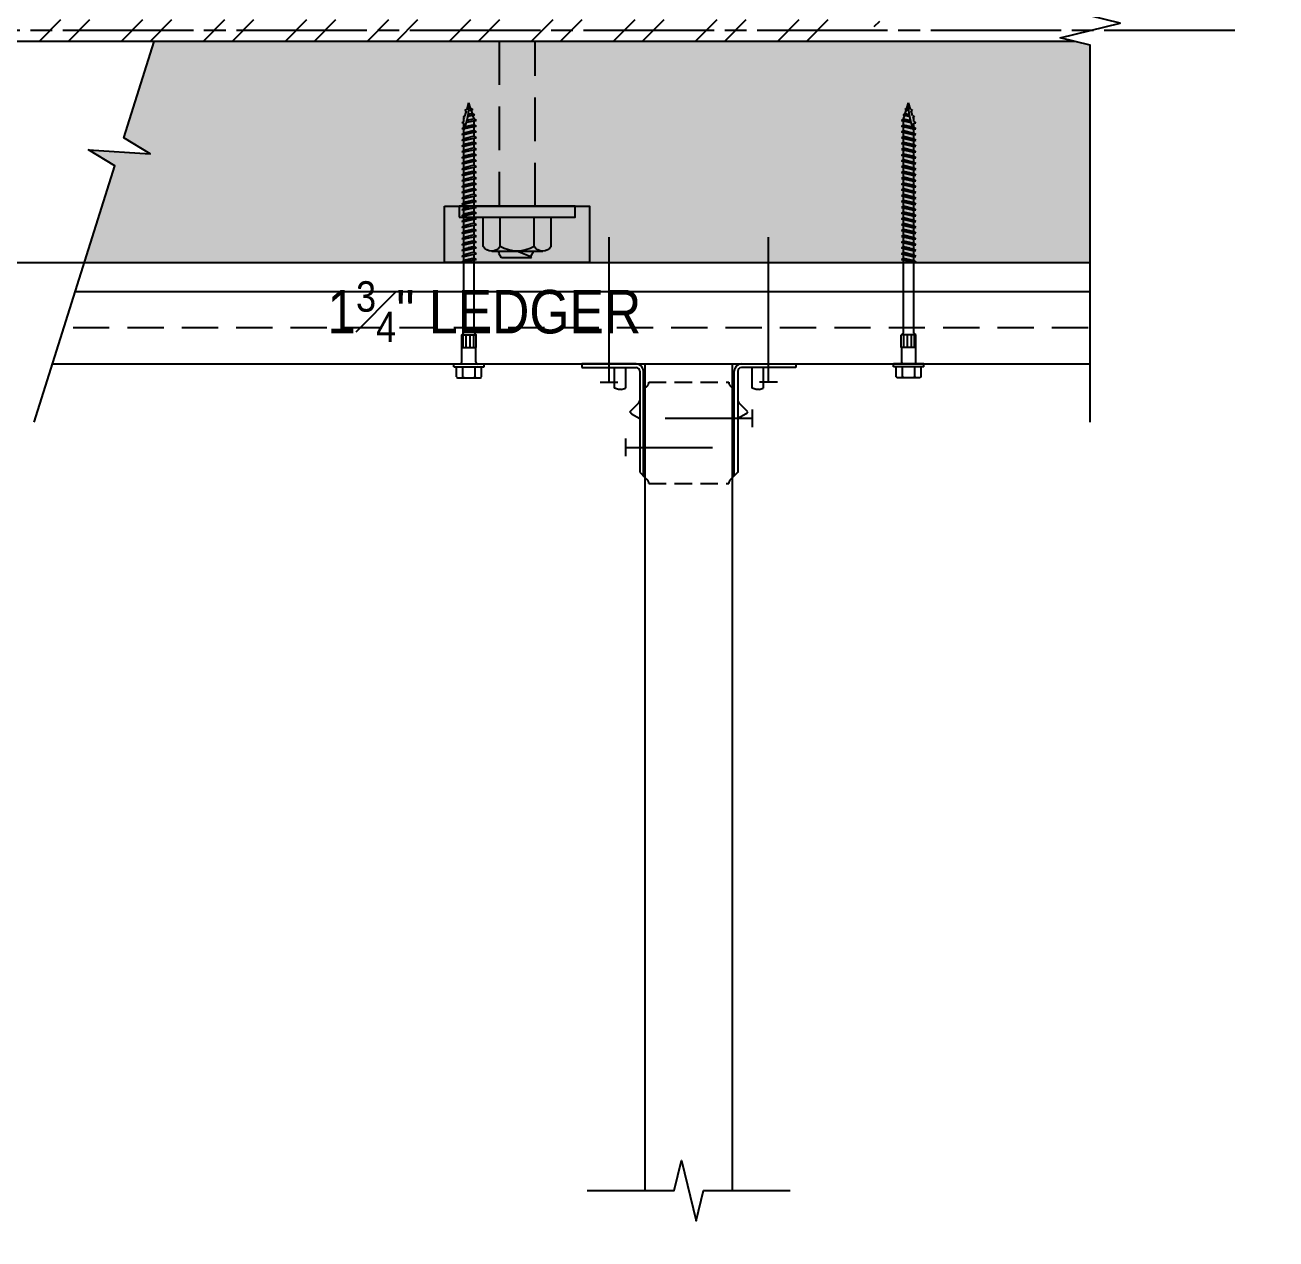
# Model space of a CAD drawing. Header units: inches. Extents: x -2661 to 42767, y -1222 to 9099.
# Drawn here: x 729.09 to 750.66, y 3264.71 to 3285.64 of the extents above; entities that cross this region are included whole.
import ezdxf
from ezdxf import colors
from ezdxf.entities.mleader import LeaderData, LeaderLine
from ezdxf.math import Vec2, Vec3

# ---------------------------------------------------------------- set-up
doc = ezdxf.new("R2010")
doc.units = ezdxf.units.IN
doc.header["$LTSCALE"] = 12
doc.header["$MEASUREMENT"] = 0
for name, pattern in [('CENTER4', [0.9975, 0.75, -0.06125, 0.125, -0.06125]), ('HIDDEN4', [0.09375, 0.0625, -0.03125]), ('HIDDEN8', [0.04625, 0.03125, -0.015])]:
    doc.linetypes.add(name, pattern=pattern)
doc.layers.get('0').update_dxf_attribs({"linetype": 'CONTINUOUS'})
doc.layers.add('DESIGNER COMMENTS', color=221, linetype='CONTINUOUS', plot=False)
for name, color, linetype in [('S-ANNO-NOTE', 4, 'CONTINUOUS'), ('S-BOLT', 2, 'CONTINUOUS'), ('S-BREAK', 2, 'CONTINUOUS'), ('S-FASTENERS', 2, 'CONTINUOUS'), ('S-NAIL', 2, 'CONTINUOUS'), ('S-SIMPSON', 2, 'CONTINUOUS'), ('S-STEEL', 4, 'CONTINUOUS'), ('S-WOOD', 3, 'CONTINUOUS')]:
    doc.layers.add(name, color=color, linetype=linetype)
doc.layers.add('S-HATCH1', color=1, linetype='CONTINUOUS', transparency=0.5)
doc.layers.add('S-POCHE-227', color=7, linetype='CONTINUOUS', true_color=0xe3e3e3, transparency=0.8)
doc.styles.add('Arial', font='arial.ttf', dxfattribs={"width": 0.85})

# ---------------------------------------------------------------- blocks, each defined once
blk = doc.blocks.new('LUS-Top')
at = {"layer": 'S-SIMPSON'}
for p, q in [((-0.906, 0), (-1.844, 0)), ((-1.844, 0), (-1.844, -0.062)), ((0.906, 0), (1.844, 0)), ((1.844, 0), (1.844, -0.062)), ((-1.844, -0.062), (-0.906, -0.062)), ((-1.281, -0.417), (-1.281, -0.062)), ((-1.094, -0.062), (-1.094, -0.417)), ((-0.844, -0.125), (-0.844, -1.867)), ((-0.781, -1.93), (-0.781, -0.125)), ((0.781, -1.93), (0.781, -0.125)), ((0.844, -0.125), (0.844, -1.868)), ((1.844, -0.062), (0.906, -0.062)), ((1.094, -0.417), (1.094, -0.062)), ((1.281, -0.062), (1.281, -0.417)), ((-1.211, -0.438), (-1.281, -0.417)), ((-1.164, -0.438), (-1.094, -0.417)), ((1.164, -0.438), (1.094, -0.417)), ((1.211, -0.438), (1.281, -0.417)), ((-1.164, -0.438), (-1.211, -0.438)), ((1.211, -0.438), (1.164, -0.438)), ((-1.019, -0.827), (-0.863, -0.67)), ((-0.987, -0.859), (-1.019, -0.827)), ((-0.987, -0.859), (-0.844, -0.938)), ((0.987, -0.859), (0.844, -0.938)), ((1.019, -0.827), (0.863, -0.67)), ((0.987, -0.859), (1.019, -0.827)), ((-0.844, -1.867), (-0.75, -1.961)), ((0.848, -1.864), (0.75, -1.961))]:
    blk.add_line(p, q, dxfattribs=at)
at = {"layer": 'S-SIMPSON', "color": 1, "linetype": 'HIDDEN8', "ltscale": 0.8}
for points in [[(-0.75, -0.401, 0.317838), (-0.688, -0.312), (0.688, -0.312, 0.317838), (0.75, -0.401)], [(-0.75, -1.961), (-0.715, -1.996, -0.198912), (-0.688, -2.062), (0.688, -2.062, -0.198912), (0.715, -1.996), (0.75, -1.961)]]:
    blk.add_lwpolyline(points, format="xyb", dxfattribs=at)
at = {"layer": 'S-SIMPSON'}
for centre, radius, start, end in [((-0.906, -0.125), 0.125, 0, 90), ((0.906, -0.125), 0.125, 90, 180), ((-0.906, -0.125), 0.0625, 0, 90), ((0.906, -0.125), 0.0625, 90, 180), ((-0.781, -0.312), 0.0937, 269.9999, 289.4711), ((0.781, -0.312), 0.0937, 250.5289, 270.0001), ((-0.908, -0.625), 0.0647, 315, 0), ((0.908, -0.625), 0.0647, 180, 225)]:
    blk.add_arc(centre, radius, start, end, dxfattribs=at)
blk = doc.blocks.new('*U457')
at = {"color": 3}
blk.add_line((0.154, 0.25), (-0.154, 0.25), dxfattribs=at)
at = {"color": 0, "linetype": 'ByBlock'}
blk.add_line((0, 0.25), (0, -2.25), dxfattribs=at)
blk = doc.blocks.new('*U920')
for p, q in [((-0.271, 0.891), (-0.318, 0.811)), ((0.247, 0.891), (-0.271, 0.891)), ((0.004, 0.773), (0.233, 0.867)), ((0.247, 0.891), (0.233, 0.867)), ((0.233, 0.867), (0.288, 0.773)), ((-0.586, 0.695), (-0.586, 0.188)), ((-0.439, 0.773), (0.44, 0.773)), ((-0.318, 0.811), (-0.296, 0.773)), ((-0.293, 0.695), (-0.293, 0.188)), ((0.293, 0.695), (0.293, 0.188)), ((0.587, 0.695), (0.587, 0.188)), ((-0.586, 0.188), (-0.527, 0.188)), ((-0.527, 0.188), (0.527, 0.188)), ((0.527, 0.188), (0.587, 0.188))]:
    blk.add_line(p, q)
blk.add_lwpolyline([(-1, 0.188), (1, 0.188), (1, 0), (-1, 0)], close=True)
at = {"linetype": 'ByBlock'}
blk.add_lwpolyline([(-0.312, -2.843), (-0.312, 0), (0.312, 0), (0.312, -2.843)], close=True, dxfattribs=at)
for centre, radius, start, end in [((-0.44, 0.597), 0.177, 33.8901, 146.1099), ((0, 0.184), 0.589, 60.1583, 119.8417), ((0.44, 0.597), 0.177, 33.8901, 146.1099)]:
    blk.add_arc(centre, radius, start, end)
blk = doc.blocks.new('SDS.25X4.5-f')
at = {"layer": 'S-SIMPSON'}
for p, q in [((-0.217, 0.224), (-0.217, 0.05)), ((0.162, 0.24), (-0.162, 0.24)), ((-0.108, 0.224), (-0.108, 0.05)), ((0.108, 0.224), (0.108, 0.05)), ((0.217, 0.224), (0.217, 0.05)), ((0.26, 0.05), (-0.26, 0.05)), ((-0.26, 0.05), (-0.26, 0)), ((0.26, 0), (-0.26, 0)), ((0.26, 0.05), (0.26, 0)), ((-0.126, -0.286), (-0.126, -0.5)), ((0.126, -0.286), (-0.126, -0.286)), ((-0.082, -0.286), (-0.082, -0.5)), ((-0.019, -0.286), (-0.019, -0.5)), ((0.049, -0.286), (0.049, -0.5)), ((0.102, -0.286), (0.102, -0.5)), ((0.126, -0.286), (0.126, -0.5)), ((0.128, -0.5), (-0.124, -0.5)), ((-0.087, -0.536), (-0.123, -0.5)), ((-0.087, -0.536), (-0.087, -1.791)), ((-0.087, -0.575), (-0.087, -1.791)), ((0.123, -0.5), (0.087, -0.536)), ((0.087, -0.532), (0.087, -1.75)), ((0.087, -0.532), (0.087, -1.75)), ((-0.087, -1.725), (-0.087, -1.791)), ((-0.087, -1.725), (-0.087, -1.791)), ((-0.087, -1.725), (-0.087, -1.791)), ((0.087, -1.682), (0.087, -1.75)), ((0.087, -1.682), (0.087, -1.75))]:
    blk.add_line(p, q, dxfattribs=at)
at = {"layer": 'S-SIMPSON', "color": 1}
for p, q in [((-0.123, -1.8), (0.087, -1.75)), ((-0.123, -1.8), (0.087, -1.75)), ((-0.123, -1.8), (0.087, -1.75)), ((0.123, -1.756), (-0.123, -1.8)), ((0.123, -1.756), (-0.123, -1.8)), ((0.123, -1.756), (-0.123, -1.8)), ((-0.087, -1.825), (-0.123, -1.8)), ((-0.087, -1.825), (-0.123, -1.8)), ((-0.087, -1.825), (-0.123, -1.8)), ((-0.123, -1.9), (0.087, -1.85)), ((-0.123, -1.9), (0.087, -1.85)), ((-0.123, -1.9), (0.087, -1.85)), ((-0.123, -1.9), (0.087, -1.85)), ((0.123, -1.856), (-0.123, -1.9)), ((0.123, -1.856), (-0.123, -1.9)), ((0.123, -1.856), (-0.123, -1.9)), ((0.123, -1.856), (-0.123, -1.9)), ((-0.087, -1.925), (-0.123, -1.9)), ((-0.087, -1.925), (-0.123, -1.9)), ((-0.087, -1.925), (-0.123, -1.9)), ((-0.087, -1.925), (-0.123, -1.9)), ((-0.087, -1.925), (-0.123, -1.9)), ((-0.087, -1.825), (0.087, -1.782)), ((-0.087, -1.825), (0.087, -1.782)), ((-0.087, -1.825), (0.087, -1.782)), ((-0.087, -1.825), (-0.087, -1.891)), ((-0.087, -1.825), (-0.087, -1.891)), ((-0.087, -1.825), (-0.087, -1.891)), ((-0.087, -1.825), (-0.087, -1.891)), ((-0.087, -1.825), (-0.087, -1.891)), ((-0.087, -1.825), (-0.087, -1.891)), ((-0.087, -1.925), (0.087, -1.882)), ((-0.087, -1.925), (0.087, -1.882)), ((-0.087, -1.925), (0.087, -1.882)), ((-0.087, -1.925), (0.087, -1.882)), ((-0.087, -1.925), (0, -1.903)), ((-0.087, -1.925), (-0.087, -1.991)), ((-0.087, -1.925), (-0.087, -1.991)), ((-0.087, -1.925), (-0.087, -1.991)), ((-0.087, -1.925), (-0.087, -1.991)), ((-0.087, -1.925), (-0.087, -1.991)), ((-0.087, -1.925), (-0.087, -1.991)), ((-0.087, -1.925), (-0.087, -1.991)), ((-0.087, -1.925), (-0.087, -1.991)), ((-0.087, -1.925), (-0.087, -1.991)), ((-0.087, -1.925), (-0.087, -1.991)), ((-0.087, -1.925), (-0.087, -1.991)), ((-0.087, -1.925), (-0.087, -1.991)), ((0.087, -1.75), (0.123, -1.756)), ((0.087, -1.75), (0.123, -1.756)), ((0.087, -1.75), (0.123, -1.756)), ((0.087, -1.782), (0.123, -1.756)), ((0.087, -1.782), (0.123, -1.756)), ((0.087, -1.782), (0.123, -1.756)), ((0.087, -1.782), (0.087, -1.85)), ((0.087, -1.782), (0.087, -1.85)), ((0.087, -1.782), (0.087, -1.85)), ((0.087, -1.782), (0.087, -1.85)), ((0.087, -1.782), (0.087, -1.85)), ((0.087, -1.782), (0.087, -1.85)), ((0.087, -1.85), (0.123, -1.856)), ((0.087, -1.85), (0.123, -1.856)), ((0.087, -1.85), (0.123, -1.856)), ((0.087, -1.85), (0.123, -1.856)), ((0.087, -1.882), (0.123, -1.856)), ((0.087, -1.882), (0.123, -1.856)), ((0.087, -1.882), (0.123, -1.856)), ((0.087, -1.882), (0.123, -1.856)), ((0.087, -1.882), (0.087, -1.95)), ((0.087, -1.882), (0.087, -1.95)), ((0.087, -1.882), (0.087, -1.95)), ((0.087, -1.882), (0.087, -1.95)), ((0.087, -1.882), (0.087, -1.95)), ((0.087, -1.882), (0.087, -1.95)), ((0.087, -1.882), (0.087, -1.95)), ((0.087, -1.882), (0.087, -1.95)), ((0.087, -1.882), (0.087, -1.95)), ((0.087, -1.882), (0.087, -1.95)), ((-0.123, -2), (0.087, -1.95)), ((-0.123, -2), (0.087, -1.95)), ((-0.123, -2), (0.087, -1.95)), ((-0.123, -2), (0.087, -1.95)), ((-0.123, -2), (0.087, -1.95)), ((-0.123, -2), (0.087, -1.95)), ((-0.123, -2), (0.087, -1.95)), ((-0.123, -2), (0.087, -1.95)), ((0.123, -1.956), (-0.123, -2)), ((0.123, -1.956), (-0.123, -2)), ((0.123, -1.956), (-0.123, -2)), ((0.123, -1.956), (-0.123, -2)), ((0.123, -1.956), (-0.123, -2)), ((0.123, -1.956), (-0.123, -2)), ((0.123, -1.956), (-0.123, -2)), ((0.123, -1.956), (-0.123, -2)), ((0.123, -1.956), (-0.123, -2)), ((-0.087, -2.025), (-0.123, -2)), ((-0.087, -2.025), (-0.123, -2)), ((-0.087, -2.025), (-0.123, -2)), ((-0.087, -2.025), (-0.123, -2)), ((-0.087, -2.025), (-0.123, -2)), ((-0.087, -2.025), (-0.123, -2)), ((-0.087, -2.025), (-0.123, -2)), ((-0.087, -2.025), (-0.123, -2)), ((-0.087, -2.025), (-0.123, -2)), ((-0.087, -2.025), (-0.123, -2)), ((-0.087, -2.025), (-0.123, -2)), ((-0.087, -2.025), (-0.123, -2)), ((-0.087, -2.025), (-0.123, -2)), ((-0.123, -2.1), (0.087, -2.05)), ((-0.123, -2.1), (0.087, -2.05)), ((-0.123, -2.1), (0.087, -2.05)), ((-0.123, -2.1), (0.087, -2.05)), ((-0.123, -2.1), (0.087, -2.05)), ((-0.123, -2.1), (0.087, -2.05)), ((-0.123, -2.1), (0.087, -2.05)), ((-0.123, -2.1), (0.087, -2.05)), ((-0.123, -2.1), (0.087, -2.05)), ((0.123, -2.056), (-0.123, -2.1)), ((0.123, -2.056), (-0.123, -2.1)), ((0.123, -2.056), (-0.123, -2.1)), ((0.123, -2.056), (-0.123, -2.1)), ((0.123, -2.056), (-0.123, -2.1)), ((0.123, -2.056), (-0.123, -2.1)), ((0.123, -2.056), (-0.123, -2.1)), ((0.123, -2.056), (-0.123, -2.1)), ((0.123, -2.056), (-0.123, -2.1)), ((-0.087, -2.125), (-0.123, -2.1)), ((-0.087, -2.125), (-0.123, -2.1)), ((-0.087, -2.125), (-0.123, -2.1)), ((-0.087, -2.125), (-0.123, -2.1)), ((-0.087, -2.125), (-0.123, -2.1)), ((-0.087, -2.125), (-0.123, -2.1)), ((-0.087, -2.125), (-0.123, -2.1)), ((-0.087, -2.125), (-0.123, -2.1)), ((-0.087, -2.125), (-0.123, -2.1)), ((-0.123, -2.2), (0.087, -2.15)), ((-0.123, -2.2), (0.087, -2.15)), ((-0.123, -2.2), (0.087, -2.15)), ((-0.123, -2.2), (0.087, -2.15)), ((-0.123, -2.2), (0.087, -2.15)), ((-0.123, -2.2), (0.087, -2.15)), ((-0.123, -2.2), (0.087, -2.15)), ((-0.123, -2.2), (0.087, -2.15)), ((-0.123, -2.2), (0.087, -2.15)), ((-0.123, -2.2), (0.087, -2.15)), ((-0.123, -2.2), (0.087, -2.15)), ((0.123, -2.156), (-0.123, -2.2)), ((0.123, -2.156), (-0.123, -2.2)), ((0.123, -2.156), (-0.123, -2.2)), ((0.123, -2.156), (-0.123, -2.2)), ((0.123, -2.156), (-0.123, -2.2)), ((0.123, -2.156), (-0.123, -2.2)), ((0.123, -2.156), (-0.123, -2.2)), ((0.123, -2.156), (-0.123, -2.2)), ((0.123, -2.156), (-0.123, -2.2)), ((0.123, -2.156), (-0.123, -2.2)), ((0.123, -2.156), (-0.123, -2.2)), ((-0.087, -1.991), (0.087, -1.95)), ((-0.087, -2.025), (0.087, -1.982)), ((-0.087, -2.025), (0.087, -1.982)), ((-0.087, -2.025), (0.087, -1.982)), ((-0.087, -2.025), (0.087, -1.982)), ((-0.087, -2.025), (0.087, -1.982)), ((-0.087, -2.025), (0.087, -1.982)), ((-0.087, -2.025), (0.087, -1.982)), ((-0.087, -2.025), (0.087, -1.982)), ((-0.087, -2.025), (0.087, -1.982)), ((-0.087, -2.025), (0.013, -2)), ((-0.087, -2.025), (0.013, -2)), ((-0.087, -2.025), (0.013, -2)), ((-0.087, -2.025), (0, -2.003)), ((-0.087, -2.025), (-0.087, -2.091)), ((-0.087, -2.025), (-0.087, -2.091)), ((-0.087, -2.025), (-0.087, -2.091)), ((-0.087, -2.025), (-0.087, -2.091)), ((-0.087, -2.025), (-0.087, -2.091)), ((-0.087, -2.025), (-0.087, -2.091)), ((-0.087, -2.025), (-0.087, -2.091)), ((-0.087, -2.025), (-0.087, -2.091)), ((-0.087, -2.025), (-0.087, -2.091)), ((-0.087, -2.025), (-0.087, -2.091)), ((-0.087, -2.025), (-0.087, -2.091)), ((-0.087, -2.125), (0.087, -2.082)), ((-0.087, -2.125), (0.087, -2.082)), ((-0.087, -2.125), (0.087, -2.082)), ((-0.087, -2.125), (0.087, -2.082)), ((-0.087, -2.125), (0.087, -2.082)), ((-0.087, -2.125), (0.087, -2.082)), ((-0.087, -2.125), (0.087, -2.082)), ((-0.087, -2.125), (0.087, -2.082)), ((-0.087, -2.125), (0.087, -2.082)), ((-0.087, -2.125), (-0.087, -2.191)), ((-0.087, -2.125), (-0.087, -2.191)), ((-0.087, -2.125), (-0.087, -2.191)), ((-0.087, -2.125), (-0.087, -2.191)), ((-0.087, -2.125), (-0.087, -2.191)), ((-0.087, -2.125), (-0.087, -2.191)), ((-0.087, -2.125), (-0.087, -2.191)), ((-0.087, -2.125), (-0.087, -2.191)), ((-0.087, -2.125), (-0.087, -2.191)), ((-0.087, -2.125), (-0.087, -2.191)), ((-0.087, -2.125), (-0.087, -2.191)), ((0.087, -1.95), (0.123, -1.956)), ((0.087, -1.95), (0.123, -1.956)), ((0.087, -1.95), (0.123, -1.956)), ((0.087, -1.95), (0.123, -1.956)), ((0.087, -1.95), (0.123, -1.956)), ((0.087, -1.95), (0.123, -1.956)), ((0.087, -1.95), (0.123, -1.956)), ((0.087, -1.95), (0.123, -1.956)), ((0.087, -1.95), (0.123, -1.956)), ((0.087, -1.982), (0.123, -1.956)), ((0.087, -1.982), (0.123, -1.956)), ((0.087, -1.982), (0.123, -1.956)), ((0.087, -1.982), (0.123, -1.956)), ((0.087, -1.982), (0.123, -1.956)), ((0.087, -1.982), (0.123, -1.956)), ((0.087, -1.982), (0.123, -1.956)), ((0.087, -1.982), (0.123, -1.956)), ((0.087, -1.982), (0.123, -1.956)), ((0.087, -1.982), (0.087, -2.05)), ((0.087, -1.982), (0.087, -2.05)), ((0.087, -1.982), (0.087, -2.05)), ((0.087, -1.982), (0.087, -2.05)), ((0.087, -1.982), (0.087, -2.05)), ((0.087, -1.982), (0.087, -2.05)), ((0.087, -1.982), (0.087, -2.05)), ((0.087, -1.982), (0.087, -2.05)), ((0.087, -1.982), (0.087, -2.05)), ((0.087, -1.982), (0.087, -2.05)), ((0.087, -1.982), (0.087, -2.05)), ((0.087, -1.982), (0.087, -2.05)), ((0.087, -1.982), (0.087, -2.05)), ((0.087, -2.05), (0.123, -2.056)), ((0.087, -2.05), (0.123, -2.056)), ((0.087, -2.05), (0.123, -2.056)), ((0.087, -2.05), (0.123, -2.056)), ((0.087, -2.05), (0.123, -2.056)), ((0.087, -2.05), (0.123, -2.056)), ((0.087, -2.05), (0.123, -2.056)), ((0.087, -2.05), (0.123, -2.056)), ((0.087, -2.05), (0.123, -2.056)), ((0.087, -2.082), (0.123, -2.056)), ((0.087, -2.082), (0.123, -2.056)), ((0.087, -2.082), (0.123, -2.056)), ((0.087, -2.082), (0.123, -2.056)), ((0.087, -2.082), (0.123, -2.056)), ((0.087, -2.082), (0.123, -2.056)), ((0.087, -2.082), (0.123, -2.056)), ((0.087, -2.082), (0.123, -2.056)), ((0.087, -2.082), (0.123, -2.056)), ((0.087, -2.082), (0.087, -2.15)), ((0.087, -2.082), (0.087, -2.15)), ((0.087, -2.082), (0.087, -2.15)), ((0.087, -2.082), (0.087, -2.15)), ((0.087, -2.082), (0.087, -2.15)), ((0.087, -2.082), (0.087, -2.15)), ((0.087, -2.082), (0.087, -2.15)), ((0.087, -2.082), (0.087, -2.15)), ((0.087, -2.082), (0.087, -2.15)), ((0.087, -2.082), (0.087, -2.15)), ((0.087, -2.082), (0.087, -2.15)), ((0.087, -2.15), (0.123, -2.156)), ((0.087, -2.15), (0.123, -2.156)), ((0.087, -2.15), (0.123, -2.156)), ((0.087, -2.15), (0.123, -2.156)), ((0.087, -2.15), (0.123, -2.156)), ((0.087, -2.15), (0.123, -2.156)), ((0.087, -2.15), (0.123, -2.156)), ((0.087, -2.15), (0.123, -2.156)), ((0.087, -2.15), (0.123, -2.156)), ((0.087, -2.15), (0.123, -2.156)), ((0.087, -2.15), (0.123, -2.156)), ((0.087, -2.182), (0.123, -2.156)), ((0.087, -2.182), (0.123, -2.156)), ((0.087, -2.182), (0.123, -2.156)), ((0.087, -2.182), (0.123, -2.156)), ((0.087, -2.182), (0.123, -2.156)), ((0.087, -2.182), (0.123, -2.156)), ((0.087, -2.182), (0.123, -2.156)), ((0.087, -2.182), (0.123, -2.156)), ((0.087, -2.182), (0.123, -2.156)), ((0.087, -2.182), (0.123, -2.156)), ((0.087, -2.182), (0.123, -2.156)), ((-0.087, -2.225), (-0.123, -2.2)), ((-0.087, -2.225), (-0.123, -2.2)), ((-0.087, -2.225), (-0.123, -2.2)), ((-0.087, -2.225), (-0.123, -2.2)), ((-0.087, -2.225), (-0.123, -2.2)), ((-0.087, -2.225), (-0.123, -2.2)), ((-0.087, -2.225), (-0.123, -2.2)), ((-0.087, -2.225), (-0.123, -2.2)), ((-0.087, -2.225), (-0.123, -2.2)), ((-0.087, -2.225), (-0.123, -2.2)), ((-0.087, -2.225), (-0.123, -2.2)), ((-0.087, -2.225), (-0.123, -2.2)), ((-0.087, -2.225), (-0.123, -2.2)), ((-0.123, -2.3), (0.087, -2.25)), ((-0.123, -2.3), (0.087, -2.25)), ((-0.123, -2.3), (0.087, -2.25)), ((-0.123, -2.3), (0.087, -2.25)), ((-0.123, -2.3), (0.087, -2.25)), ((-0.123, -2.3), (0.087, -2.25)), ((-0.123, -2.3), (0.087, -2.25)), ((-0.123, -2.3), (0.087, -2.25)), ((0.123, -2.256), (-0.123, -2.3)), ((0.123, -2.256), (-0.123, -2.3)), ((0.123, -2.256), (-0.123, -2.3)), ((0.123, -2.256), (-0.123, -2.3)), ((0.123, -2.256), (-0.123, -2.3)), ((0.123, -2.256), (-0.123, -2.3)), ((0.123, -2.256), (-0.123, -2.3)), ((0.123, -2.256), (-0.123, -2.3)), ((0.123, -2.256), (-0.123, -2.3)), ((-0.087, -2.325), (-0.123, -2.3)), ((-0.087, -2.325), (-0.123, -2.3)), ((-0.087, -2.325), (-0.123, -2.3)), ((-0.087, -2.325), (-0.123, -2.3)), ((-0.087, -2.325), (-0.123, -2.3)), ((-0.087, -2.325), (-0.123, -2.3)), ((-0.087, -2.325), (-0.123, -2.3)), ((-0.087, -2.325), (-0.123, -2.3)), ((-0.087, -2.325), (-0.123, -2.3)), ((-0.087, -2.325), (-0.123, -2.3)), ((-0.123, -2.4), (0.087, -2.35)), ((-0.123, -2.4), (0.087, -2.35)), ((-0.123, -2.4), (0.087, -2.35)), ((-0.123, -2.4), (0.087, -2.35)), ((-0.123, -2.4), (0.087, -2.35)), ((-0.123, -2.4), (0.087, -2.35)), ((0.123, -2.356), (-0.123, -2.4)), ((0.123, -2.356), (-0.123, -2.4)), ((0.123, -2.356), (-0.123, -2.4)), ((0.123, -2.356), (-0.123, -2.4)), ((0.123, -2.356), (-0.123, -2.4)), ((0.123, -2.356), (-0.123, -2.4)), ((-0.087, -2.225), (0.087, -2.182)), ((-0.087, -2.225), (0.087, -2.182)), ((-0.087, -2.225), (0.087, -2.182)), ((-0.087, -2.225), (0.087, -2.182)), ((-0.087, -2.225), (0.087, -2.182)), ((-0.087, -2.225), (0.087, -2.182)), ((-0.087, -2.225), (0.087, -2.182)), ((-0.087, -2.225), (0.087, -2.182)), ((-0.087, -2.225), (0.087, -2.182)), ((-0.087, -2.225), (0.087, -2.182)), ((-0.087, -2.225), (0.087, -2.182)), ((-0.087, -2.225), (0, -2.203)), ((-0.087, -2.225), (0, -2.203)), ((-0.087, -2.225), (-0.087, -2.291)), ((-0.087, -2.225), (-0.087, -2.291)), ((-0.087, -2.225), (-0.087, -2.291)), ((-0.087, -2.225), (-0.087, -2.291)), ((-0.087, -2.225), (-0.087, -2.291)), ((-0.087, -2.225), (-0.087, -2.291)), ((-0.087, -2.225), (-0.087, -2.291)), ((-0.087, -2.225), (-0.087, -2.291)), ((-0.087, -2.225), (-0.087, -2.291)), ((-0.087, -2.225), (-0.087, -2.291)), ((-0.087, -2.291), (0.087, -2.25)), ((-0.087, -2.325), (0.087, -2.282)), ((-0.087, -2.325), (0.087, -2.282)), ((-0.087, -2.325), (0.087, -2.282)), ((-0.087, -2.325), (0.087, -2.282)), ((-0.087, -2.325), (0.087, -2.282)), ((-0.087, -2.325), (0.087, -2.282)), ((-0.087, -2.325), (0.087, -2.282)), ((-0.087, -2.325), (0.087, -2.282)), ((-0.087, -2.325), (0.087, -2.282)), ((-0.087, -2.325), (0, -2.303)), ((-0.087, -2.325), (-0.087, -2.391)), ((-0.087, -2.325), (-0.087, -2.391)), ((-0.087, -2.325), (-0.087, -2.391)), ((-0.087, -2.325), (-0.087, -2.391)), ((-0.087, -2.325), (-0.087, -2.391)), ((-0.087, -2.325), (-0.087, -2.391)), ((-0.087, -2.325), (-0.087, -2.391)), ((-0.087, -2.325), (-0.087, -2.391)), ((0.087, -2.182), (0.087, -2.25)), ((0.087, -2.182), (0.087, -2.25)), ((0.087, -2.182), (0.087, -2.25)), ((0.087, -2.182), (0.087, -2.25)), ((0.087, -2.182), (0.087, -2.25)), ((0.087, -2.182), (0.087, -2.25)), ((0.087, -2.182), (0.087, -2.25)), ((0.087, -2.182), (0.087, -2.25)), ((0.087, -2.25), (0.123, -2.256)), ((0.087, -2.25), (0.123, -2.256)), ((0.087, -2.25), (0.123, -2.256)), ((0.087, -2.25), (0.123, -2.256)), ((0.087, -2.25), (0.123, -2.256)), ((0.087, -2.25), (0.123, -2.256)), ((0.087, -2.25), (0.123, -2.256)), ((0.087, -2.25), (0.123, -2.256)), ((0.087, -2.25), (0.123, -2.256)), ((0.087, -2.282), (0.123, -2.256)), ((0.087, -2.282), (0.123, -2.256)), ((0.087, -2.282), (0.123, -2.256)), ((0.087, -2.282), (0.123, -2.256)), ((0.087, -2.282), (0.123, -2.256)), ((0.087, -2.282), (0.123, -2.256)), ((0.087, -2.282), (0.123, -2.256)), ((0.087, -2.282), (0.123, -2.256)), ((0.087, -2.282), (0.123, -2.256)), ((0.087, -2.282), (0.087, -2.35)), ((0.087, -2.282), (0.087, -2.35)), ((0.087, -2.282), (0.087, -2.35)), ((0.087, -2.282), (0.087, -2.35)), ((0.087, -2.282), (0.087, -2.35)), ((0.087, -2.282), (0.087, -2.35)), ((0.087, -2.282), (0.087, -2.35)), ((0.087, -2.282), (0.087, -2.35)), ((0.087, -2.282), (0.087, -2.35)), ((0.087, -2.35), (0.123, -2.356)), ((0.087, -2.35), (0.123, -2.356)), ((0.087, -2.35), (0.123, -2.356)), ((0.087, -2.35), (0.123, -2.356)), ((0.087, -2.35), (0.123, -2.356)), ((0.087, -2.35), (0.123, -2.356)), ((0.087, -2.382), (0.123, -2.356)), ((0.087, -2.382), (0.123, -2.356)), ((0.087, -2.382), (0.123, -2.356)), ((0.087, -2.382), (0.123, -2.356)), ((0.087, -2.382), (0.123, -2.356)), ((0.087, -2.382), (0.123, -2.356)), ((-0.087, -2.425), (-0.123, -2.4)), ((-0.087, -2.425), (-0.123, -2.4)), ((-0.087, -2.425), (-0.123, -2.4)), ((-0.087, -2.425), (-0.123, -2.4)), ((-0.087, -2.425), (-0.123, -2.4)), ((-0.087, -2.425), (-0.123, -2.4)), ((-0.123, -2.5), (0.087, -2.45)), ((-0.123, -2.5), (0.087, -2.45)), ((-0.123, -2.5), (0.087, -2.45)), ((-0.123, -2.5), (0.087, -2.45)), ((-0.123, -2.5), (0.087, -2.45)), ((-0.123, -2.5), (0.087, -2.45)), ((-0.123, -2.5), (0.087, -2.45)), ((0.123, -2.456), (-0.123, -2.5)), ((0.123, -2.456), (-0.123, -2.5)), ((0.123, -2.456), (-0.123, -2.5)), ((0.123, -2.456), (-0.123, -2.5)), ((0.123, -2.456), (-0.123, -2.5)), ((0.123, -2.456), (-0.123, -2.5)), ((0.123, -2.456), (-0.123, -2.5)), ((-0.087, -2.525), (-0.123, -2.5)), ((-0.087, -2.525), (-0.123, -2.5)), ((-0.087, -2.525), (-0.123, -2.5)), ((-0.087, -2.525), (-0.123, -2.5)), ((-0.087, -2.525), (-0.123, -2.5)), ((-0.087, -2.525), (-0.123, -2.5)), ((-0.087, -2.525), (-0.123, -2.5)), ((-0.087, -2.525), (-0.123, -2.5)), ((-0.123, -2.6), (0.087, -2.55)), ((-0.123, -2.6), (0.087, -2.55)), ((-0.123, -2.6), (0.087, -2.55)), ((-0.123, -2.6), (0.087, -2.55)), ((-0.123, -2.6), (0.087, -2.55)), ((-0.123, -2.6), (0.087, -2.55)), ((0.123, -2.556), (-0.123, -2.6)), ((0.123, -2.556), (-0.123, -2.6)), ((0.123, -2.556), (-0.123, -2.6)), ((0.123, -2.556), (-0.123, -2.6)), ((0.123, -2.556), (-0.123, -2.6)), ((0.123, -2.556), (-0.123, -2.6)), ((-0.087, -2.425), (0.087, -2.382)), ((-0.087, -2.425), (0.087, -2.382)), ((-0.087, -2.425), (0.087, -2.382)), ((-0.087, -2.425), (0.087, -2.382)), ((-0.087, -2.425), (0.087, -2.382)), ((-0.087, -2.425), (0.087, -2.382)), ((-0.087, -2.425), (-0.087, -2.491)), ((-0.087, -2.425), (-0.087, -2.491)), ((-0.087, -2.425), (-0.087, -2.491)), ((-0.087, -2.425), (-0.087, -2.491)), ((-0.087, -2.425), (-0.087, -2.491)), ((-0.087, -2.425), (-0.087, -2.491)), ((-0.087, -2.425), (-0.087, -2.491)), ((-0.087, -2.525), (0.087, -2.482)), ((-0.087, -2.525), (0.087, -2.482)), ((-0.087, -2.525), (0.087, -2.482)), ((-0.087, -2.525), (0.087, -2.482)), ((-0.087, -2.525), (0.087, -2.482)), ((-0.087, -2.525), (0.087, -2.482)), ((-0.087, -2.525), (0.087, -2.482)), ((-0.087, -2.525), (0, -2.503)), ((-0.087, -2.525), (-0.087, -2.591)), ((-0.087, -2.525), (-0.087, -2.591)), ((-0.087, -2.525), (-0.087, -2.591)), ((-0.087, -2.525), (-0.087, -2.591)), ((-0.087, -2.525), (-0.087, -2.591)), ((-0.087, -2.525), (-0.087, -2.591)), ((-0.087, -2.525), (-0.087, -2.591)), ((-0.087, -2.525), (-0.087, -2.591)), ((-0.087, -2.625), (0.087, -2.582)), ((-0.087, -2.625), (0.087, -2.582)), ((-0.087, -2.625), (0.087, -2.582)), ((-0.087, -2.625), (0.087, -2.582)), ((-0.087, -2.625), (0.087, -2.582)), ((-0.087, -2.625), (0.087, -2.582)), ((0.087, -2.382), (0.087, -2.45)), ((0.087, -2.382), (0.087, -2.45)), ((0.087, -2.382), (0.087, -2.45)), ((0.087, -2.382), (0.087, -2.45)), ((0.087, -2.382), (0.087, -2.45)), ((0.087, -2.382), (0.087, -2.45)), ((0.087, -2.382), (0.087, -2.45)), ((0.087, -2.45), (0.123, -2.456)), ((0.087, -2.45), (0.123, -2.456)), ((0.087, -2.45), (0.123, -2.456)), ((0.087, -2.45), (0.123, -2.456)), ((0.087, -2.45), (0.123, -2.456)), ((0.087, -2.45), (0.123, -2.456)), ((0.087, -2.45), (0.123, -2.456)), ((0.087, -2.482), (0.123, -2.456)), ((0.087, -2.482), (0.123, -2.456)), ((0.087, -2.482), (0.123, -2.456)), ((0.087, -2.482), (0.123, -2.456)), ((0.087, -2.482), (0.123, -2.456)), ((0.087, -2.482), (0.123, -2.456)), ((0.087, -2.482), (0.123, -2.456)), ((0.087, -2.482), (0.087, -2.55)), ((0.087, -2.482), (0.087, -2.55)), ((0.087, -2.482), (0.087, -2.55)), ((0.087, -2.482), (0.087, -2.55)), ((0.087, -2.482), (0.087, -2.55)), ((0.087, -2.482), (0.087, -2.55)), ((0.087, -2.482), (0.087, -2.55)), ((0.087, -2.482), (0.087, -2.55)), ((0.087, -2.482), (0.087, -2.55)), ((0.087, -2.482), (0.087, -2.55)), ((0.087, -2.482), (0.087, -2.55)), ((0.087, -2.482), (0.087, -2.55)), ((0.087, -2.482), (0.087, -2.55)), ((0.087, -2.482), (0.087, -2.55)), ((0.087, -2.55), (0.123, -2.556)), ((0.087, -2.55), (0.123, -2.556)), ((0.087, -2.55), (0.123, -2.556)), ((0.087, -2.55), (0.123, -2.556)), ((0.087, -2.55), (0.123, -2.556)), ((0.087, -2.55), (0.123, -2.556)), ((0.087, -2.582), (0.123, -2.556)), ((0.087, -2.582), (0.123, -2.556)), ((0.087, -2.582), (0.123, -2.556)), ((0.087, -2.582), (0.123, -2.556)), ((0.087, -2.582), (0.123, -2.556)), ((0.087, -2.582), (0.123, -2.556)), ((0.087, -2.582), (0.087, -2.65)), ((0.087, -2.582), (0.087, -2.65)), ((0.087, -2.582), (0.087, -2.65)), ((0.087, -2.582), (0.087, -2.65)), ((0.087, -2.582), (0.087, -2.65)), ((0.087, -2.582), (0.087, -2.65)), ((0.087, -2.582), (0.087, -2.65)), ((-0.087, -2.625), (-0.123, -2.6)), ((-0.087, -2.625), (-0.123, -2.6)), ((-0.087, -2.625), (-0.123, -2.6)), ((-0.087, -2.625), (-0.123, -2.6)), ((-0.087, -2.625), (-0.123, -2.6)), ((-0.087, -2.625), (-0.123, -2.6)), ((-0.087, -2.625), (-0.123, -2.6)), ((-0.123, -2.7), (0.087, -2.65)), ((-0.123, -2.7), (0.087, -2.65)), ((-0.123, -2.7), (0.087, -2.65)), ((0.123, -2.656), (-0.123, -2.7)), ((0.123, -2.656), (-0.123, -2.7)), ((0.123, -2.656), (-0.123, -2.7)), ((-0.087, -2.725), (-0.123, -2.7)), ((-0.087, -2.725), (-0.123, -2.7)), ((-0.087, -2.725), (-0.123, -2.7)), ((-0.123, -2.8), (0.087, -2.75)), ((-0.123, -2.8), (0.087, -2.75)), ((-0.123, -2.8), (0.087, -2.75)), ((0.123, -2.756), (-0.123, -2.8)), ((0.123, -2.756), (-0.123, -2.8)), ((0.123, -2.756), (-0.123, -2.8)), ((-0.087, -2.825), (-0.123, -2.8)), ((-0.087, -2.825), (-0.123, -2.8)), ((-0.087, -2.825), (-0.123, -2.8)), ((-0.087, -2.625), (0, -2.603)), ((-0.087, -2.625), (-0.087, -2.691)), ((-0.087, -2.625), (-0.087, -2.691)), ((-0.087, -2.625), (-0.087, -2.691)), ((-0.087, -2.625), (-0.087, -2.691)), ((-0.087, -2.625), (-0.087, -2.691)), ((-0.087, -2.625), (-0.087, -2.691)), ((-0.087, -2.625), (-0.087, -2.691)), ((-0.087, -2.725), (0.087, -2.682)), ((-0.087, -2.725), (0.087, -2.682)), ((-0.087, -2.725), (0.087, -2.682)), ((-0.087, -2.725), (-0.087, -2.791)), ((-0.087, -2.725), (-0.087, -2.791)), ((-0.087, -2.725), (-0.087, -2.791)), ((-0.087, -2.725), (-0.087, -2.791)), ((-0.087, -2.725), (-0.087, -2.791)), ((-0.087, -2.825), (0.087, -2.782)), ((-0.087, -2.825), (0.087, -2.782)), ((-0.087, -2.825), (0.087, -2.782)), ((0.087, -2.65), (0.123, -2.656)), ((0.087, -2.65), (0.123, -2.656)), ((0.087, -2.65), (0.123, -2.656)), ((0.087, -2.682), (0.123, -2.656)), ((0.087, -2.682), (0.123, -2.656)), ((0.087, -2.682), (0.123, -2.656)), ((0.087, -2.682), (0.087, -2.75)), ((0.087, -2.682), (0.087, -2.75)), ((0.087, -2.682), (0.087, -2.75)), ((0.087, -2.682), (0.087, -2.75)), ((0.087, -2.682), (0.087, -2.75)), ((0.087, -2.75), (0.123, -2.756)), ((0.087, -2.75), (0.123, -2.756)), ((0.087, -2.75), (0.123, -2.756)), ((0.087, -2.782), (0.123, -2.756)), ((0.087, -2.782), (0.123, -2.756)), ((0.087, -2.782), (0.123, -2.756)), ((0.087, -2.782), (0.087, -2.85)), ((0.087, -2.782), (0.087, -2.85)), ((0.087, -2.782), (0.087, -2.85)), ((0.087, -2.782), (0.087, -2.85)), ((0.087, -2.782), (0.087, -2.85)), ((0.087, -2.782), (0.087, -2.85)), ((0.087, -2.782), (0.087, -2.85)), ((0.087, -2.782), (0.087, -2.85)), ((-0.123, -2.9), (0.087, -2.85)), ((-0.123, -2.9), (0.087, -2.85)), ((-0.123, -2.9), (0.087, -2.85)), ((-0.123, -2.9), (0.087, -2.85)), ((0.123, -2.856), (-0.123, -2.9)), ((0.123, -2.856), (-0.123, -2.9)), ((0.123, -2.856), (-0.123, -2.9)), ((0.123, -2.856), (-0.123, -2.9)), ((-0.087, -2.925), (-0.123, -2.9)), ((-0.087, -2.925), (-0.123, -2.9)), ((-0.087, -2.925), (-0.123, -2.9)), ((-0.087, -2.925), (-0.123, -2.9)), ((-0.123, -3), (0.087, -2.95)), ((-0.123, -3), (0.087, -2.95)), ((-0.123, -3), (0.087, -2.95)), ((-0.123, -3), (0.087, -2.95)), ((0.123, -2.956), (-0.123, -3)), ((0.123, -2.956), (-0.123, -3)), ((0.123, -2.956), (-0.123, -3)), ((0.123, -2.956), (-0.123, -3)), ((-0.087, -3.025), (-0.123, -3)), ((-0.087, -3.025), (-0.123, -3)), ((-0.087, -3.025), (-0.123, -3)), ((-0.087, -3.025), (-0.123, -3)), ((-0.087, -3.025), (-0.123, -3)), ((-0.087, -2.825), (-0.087, -2.891)), ((-0.087, -2.825), (-0.087, -2.891)), ((-0.087, -2.825), (-0.087, -2.891)), ((-0.087, -2.825), (-0.087, -2.891)), ((-0.087, -2.825), (-0.087, -2.891)), ((-0.087, -2.825), (-0.087, -2.891)), ((-0.087, -2.825), (-0.087, -2.891)), ((-0.087, -2.825), (-0.087, -2.891)), ((-0.087, -2.925), (0.087, -2.882)), ((-0.087, -2.925), (0.087, -2.882)), ((-0.087, -2.925), (0.087, -2.882)), ((-0.087, -2.925), (0.087, -2.882)), ((-0.087, -2.925), (-0.087, -2.991)), ((-0.087, -2.925), (-0.087, -2.991)), ((-0.087, -2.925), (-0.087, -2.991)), ((-0.087, -2.925), (-0.087, -2.991)), ((-0.087, -2.925), (-0.087, -2.991)), ((-0.087, -2.925), (-0.087, -2.991)), ((-0.087, -3.025), (0.087, -2.982)), ((-0.087, -3.025), (0.087, -2.982)), ((-0.087, -3.025), (0.087, -2.982)), ((-0.087, -3.025), (0.087, -2.982)), ((-0.087, -3.025), (0, -3.003)), ((0.087, -2.85), (0.123, -2.856)), ((0.087, -2.85), (0.123, -2.856)), ((0.087, -2.85), (0.123, -2.856)), ((0.087, -2.85), (0.123, -2.856)), ((0.087, -2.882), (0.123, -2.856)), ((0.087, -2.882), (0.123, -2.856)), ((0.087, -2.882), (0.123, -2.856)), ((0.087, -2.882), (0.123, -2.856)), ((0.087, -2.882), (0.087, -2.95)), ((0.087, -2.882), (0.087, -2.95)), ((0.087, -2.882), (0.087, -2.95)), ((0.087, -2.882), (0.087, -2.95)), ((0.087, -2.882), (0.087, -2.95)), ((0.087, -2.882), (0.087, -2.95)), ((0.087, -2.95), (0.123, -2.956)), ((0.087, -2.95), (0.123, -2.956)), ((0.087, -2.95), (0.123, -2.956)), ((0.087, -2.95), (0.123, -2.956)), ((0.087, -2.982), (0.123, -2.956)), ((0.087, -2.982), (0.123, -2.956)), ((0.087, -2.982), (0.123, -2.956)), ((0.087, -2.982), (0.123, -2.956)), ((0.087, -2.982), (0.087, -3.05)), ((0.087, -2.982), (0.087, -3.05)), ((0.087, -2.982), (0.087, -3.05)), ((0.087, -2.982), (0.087, -3.05)), ((0.087, -2.982), (0.087, -3.05)), ((0.087, -2.982), (0.087, -3.05)), ((0.087, -2.982), (0.087, -3.05)), ((-0.123, -3.1), (0.087, -3.05)), ((-0.123, -3.1), (0.087, -3.05)), ((-0.123, -3.1), (0.087, -3.05)), ((-0.123, -3.1), (0.087, -3.05)), ((0.123, -3.056), (-0.123, -3.1)), ((0.123, -3.056), (-0.123, -3.1)), ((0.123, -3.056), (-0.123, -3.1)), ((0.123, -3.056), (-0.123, -3.1)), ((-0.087, -3.125), (-0.123, -3.1)), ((-0.087, -3.125), (-0.123, -3.1)), ((-0.087, -3.125), (-0.123, -3.1)), ((-0.087, -3.125), (-0.123, -3.1)), ((-0.123, -3.2), (0.087, -3.15)), ((-0.123, -3.2), (0.087, -3.15)), ((-0.123, -3.2), (0.087, -3.15)), ((-0.123, -3.2), (0.087, -3.15)), ((-0.123, -3.2), (0.087, -3.15)), ((0.123, -3.156), (-0.123, -3.2)), ((0.123, -3.156), (-0.123, -3.2)), ((0.123, -3.156), (-0.123, -3.2)), ((0.123, -3.156), (-0.123, -3.2)), ((0.123, -3.156), (-0.123, -3.2)), ((-0.087, -3.225), (-0.123, -3.2)), ((-0.087, -3.225), (-0.123, -3.2)), ((-0.087, -3.225), (-0.123, -3.2)), ((-0.087, -3.225), (-0.123, -3.2)), ((-0.087, -3.225), (-0.123, -3.2)), ((-0.087, -3.025), (-0.087, -3.091)), ((-0.087, -3.025), (-0.087, -3.091)), ((-0.087, -3.025), (-0.087, -3.091)), ((-0.087, -3.025), (-0.087, -3.091)), ((-0.087, -3.025), (-0.087, -3.091)), ((-0.087, -3.025), (-0.087, -3.091)), ((-0.087, -3.025), (-0.087, -3.091)), ((-0.087, -3.125), (0.087, -3.082)), ((-0.087, -3.125), (0.087, -3.082)), ((-0.087, -3.125), (0.087, -3.082)), ((-0.087, -3.125), (0.087, -3.082)), ((-0.087, -3.125), (-0.087, -3.191)), ((-0.087, -3.125), (-0.087, -3.191)), ((-0.087, -3.125), (-0.087, -3.191)), ((-0.087, -3.125), (-0.087, -3.191)), ((-0.087, -3.125), (-0.087, -3.191)), ((-0.087, -3.125), (-0.087, -3.191)), ((-0.087, -3.125), (-0.087, -3.191)), ((-0.087, -3.225), (0.087, -3.182)), ((-0.087, -3.225), (0.087, -3.182)), ((-0.087, -3.225), (0.087, -3.182)), ((-0.087, -3.225), (0.087, -3.182)), ((-0.087, -3.225), (0.087, -3.182)), ((-0.087, -3.225), (-0.087, -3.291)), ((-0.087, -3.225), (-0.087, -3.291)), ((-0.087, -3.225), (-0.087, -3.291)), ((-0.087, -3.225), (-0.087, -3.291)), ((0.087, -3.05), (0.123, -3.056)), ((0.087, -3.05), (0.123, -3.056)), ((0.087, -3.05), (0.123, -3.056)), ((0.087, -3.05), (0.123, -3.056)), ((0.087, -3.082), (0.123, -3.056)), ((0.087, -3.082), (0.123, -3.056)), ((0.087, -3.082), (0.123, -3.056)), ((0.087, -3.082), (0.123, -3.056)), ((0.087, -3.082), (0.087, -3.15)), ((0.087, -3.082), (0.087, -3.15)), ((0.087, -3.082), (0.087, -3.15)), ((0.087, -3.082), (0.087, -3.15)), ((0.087, -3.082), (0.087, -3.15)), ((0.087, -3.082), (0.087, -3.15)), ((0.087, -3.082), (0.087, -3.15)), ((0.087, -3.15), (0.123, -3.156)), ((0.087, -3.15), (0.123, -3.156)), ((0.087, -3.15), (0.123, -3.156)), ((0.087, -3.15), (0.123, -3.156)), ((0.087, -3.15), (0.123, -3.156)), ((0.087, -3.182), (0.123, -3.156)), ((0.087, -3.182), (0.123, -3.156)), ((0.087, -3.182), (0.123, -3.156)), ((0.087, -3.182), (0.123, -3.156)), ((0.087, -3.182), (0.123, -3.156)), ((0.087, -3.182), (0.087, -3.25)), ((0.087, -3.182), (0.087, -3.25)), ((0.087, -3.182), (0.087, -3.25)), ((0.087, -3.182), (0.087, -3.25)), ((-0.123, -3.3), (0.087, -3.25)), ((-0.123, -3.3), (0.087, -3.25)), ((-0.123, -3.3), (0.087, -3.25)), ((-0.123, -3.3), (0.087, -3.25)), ((0.123, -3.256), (-0.123, -3.3)), ((0.123, -3.256), (-0.123, -3.3)), ((0.123, -3.256), (-0.123, -3.3)), ((0.123, -3.256), (-0.123, -3.3)), ((-0.087, -3.325), (-0.123, -3.3)), ((-0.087, -3.325), (-0.123, -3.3)), ((-0.087, -3.325), (-0.123, -3.3)), ((-0.087, -3.325), (-0.123, -3.3)), ((-0.123, -3.4), (0.087, -3.35)), ((-0.123, -3.4), (0.087, -3.35)), ((-0.123, -3.4), (0.087, -3.35)), ((-0.123, -3.4), (0.087, -3.35)), ((0.123, -3.356), (-0.123, -3.4)), ((0.123, -3.356), (-0.123, -3.4)), ((0.123, -3.356), (-0.123, -3.4)), ((0.123, -3.356), (-0.123, -3.4)), ((-0.087, -3.425), (-0.123, -3.4)), ((-0.087, -3.425), (-0.123, -3.4)), ((-0.087, -3.425), (-0.123, -3.4)), ((-0.087, -3.425), (-0.123, -3.4)), ((-0.123, -3.5), (0.087, -3.45)), ((-0.123, -3.5), (0.087, -3.45)), ((-0.123, -3.5), (0.087, -3.45)), ((-0.123, -3.5), (0.087, -3.45)), ((-0.087, -3.325), (0.087, -3.282)), ((-0.087, -3.325), (0.087, -3.282)), ((-0.087, -3.325), (0.087, -3.282)), ((-0.087, -3.325), (0.087, -3.282)), ((-0.087, -3.325), (-0.087, -3.391)), ((-0.087, -3.325), (-0.087, -3.391)), ((-0.087, -3.325), (-0.087, -3.391)), ((-0.087, -3.325), (-0.087, -3.391)), ((-0.087, -3.325), (-0.087, -3.391)), ((-0.087, -3.325), (-0.087, -3.391)), ((-0.087, -3.425), (0.087, -3.382)), ((-0.087, -3.425), (0.087, -3.382)), ((-0.087, -3.425), (0.087, -3.382)), ((-0.087, -3.425), (0.087, -3.382)), ((-0.087, -3.425), (-0.087, -3.491)), ((-0.087, -3.425), (-0.087, -3.491)), ((-0.087, -3.425), (-0.087, -3.491)), ((-0.087, -3.425), (-0.087, -3.491)), ((0.087, -3.25), (0.123, -3.256)), ((0.087, -3.25), (0.123, -3.256)), ((0.087, -3.25), (0.123, -3.256)), ((0.087, -3.25), (0.123, -3.256)), ((0.087, -3.282), (0.123, -3.256)), ((0.087, -3.282), (0.123, -3.256)), ((0.087, -3.282), (0.123, -3.256)), ((0.087, -3.282), (0.123, -3.256)), ((0.087, -3.282), (0.087, -3.35)), ((0.087, -3.282), (0.087, -3.35)), ((0.087, -3.282), (0.087, -3.35)), ((0.087, -3.282), (0.087, -3.35)), ((0.087, -3.282), (0.087, -3.35)), ((0.087, -3.282), (0.087, -3.35)), ((0.087, -3.35), (0.123, -3.356)), ((0.087, -3.35), (0.123, -3.356)), ((0.087, -3.35), (0.123, -3.356)), ((0.087, -3.35), (0.123, -3.356)), ((0.087, -3.382), (0.123, -3.356)), ((0.087, -3.382), (0.123, -3.356)), ((0.087, -3.382), (0.123, -3.356)), ((0.087, -3.382), (0.123, -3.356)), ((0.087, -3.382), (0.087, -3.45)), ((0.087, -3.382), (0.087, -3.45)), ((0.087, -3.382), (0.087, -3.45)), ((0.087, -3.382), (0.087, -3.45)), ((0.087, -3.45), (0.123, -3.456)), ((0.087, -3.45), (0.123, -3.456)), ((0.087, -3.45), (0.123, -3.456)), ((0.087, -3.45), (0.123, -3.456)), ((0.123, -3.456), (-0.123, -3.5)), ((0.123, -3.456), (-0.123, -3.5)), ((0.123, -3.456), (-0.123, -3.5)), ((0.123, -3.456), (-0.123, -3.5)), ((-0.087, -3.525), (-0.123, -3.5)), ((-0.087, -3.525), (-0.123, -3.5)), ((-0.087, -3.525), (-0.123, -3.5)), ((-0.087, -3.525), (-0.123, -3.5)), ((-0.123, -3.6), (0.087, -3.55)), ((-0.123, -3.6), (0.087, -3.55)), ((0.123, -3.556), (-0.123, -3.6)), ((0.123, -3.556), (-0.123, -3.6)), ((-0.087, -3.625), (-0.123, -3.6)), ((-0.087, -3.625), (-0.123, -3.6)), ((-0.123, -3.7), (0.087, -3.65)), ((-0.123, -3.7), (0.087, -3.65)), ((0.123, -3.656), (-0.123, -3.7)), ((0.123, -3.656), (-0.123, -3.7)), ((-0.087, -3.525), (0.087, -3.482)), ((-0.087, -3.525), (0.087, -3.482)), ((-0.087, -3.525), (0.087, -3.482)), ((-0.087, -3.525), (0.087, -3.482)), ((-0.087, -3.525), (-0.087, -3.591)), ((-0.087, -3.625), (0.087, -3.582)), ((-0.087, -3.625), (0.087, -3.582)), ((-0.087, -3.625), (-0.087, -3.691)), ((-0.087, -3.625), (-0.087, -3.691)), ((0.087, -3.482), (0.123, -3.456)), ((0.087, -3.482), (0.123, -3.456)), ((0.087, -3.482), (0.123, -3.456)), ((0.087, -3.482), (0.123, -3.456)), ((0.087, -3.482), (0.087, -3.55)), ((0.087, -3.55), (0.123, -3.556)), ((0.087, -3.55), (0.123, -3.556)), ((0.087, -3.582), (0.123, -3.556)), ((0.087, -3.582), (0.123, -3.556)), ((0.087, -3.582), (0.087, -3.65)), ((0.087, -3.582), (0.087, -3.65)), ((0.087, -3.65), (0.123, -3.656)), ((0.087, -3.65), (0.123, -3.656)), ((0.087, -3.682), (0.123, -3.656)), ((0.087, -3.682), (0.123, -3.656)), ((-0.087, -3.725), (-0.123, -3.7)), ((-0.087, -3.725), (-0.123, -3.7)), ((-0.123, -3.8), (0.087, -3.75)), ((0.123, -3.756), (-0.123, -3.8)), ((-0.087, -3.825), (-0.123, -3.8)), ((-0.123, -3.9), (0.087, -3.85)), ((0.123, -3.856), (-0.123, -3.9)), ((-0.087, -3.725), (0.087, -3.682)), ((-0.087, -3.725), (0.087, -3.682)), ((-0.087, -3.725), (-0.087, -3.791)), ((-0.087, -3.825), (0.087, -3.782)), ((-0.087, -3.825), (-0.087, -3.891)), ((-0.087, -3.925), (0.087, -3.882)), ((0.087, -3.682), (0.087, -3.75)), ((0.087, -3.75), (0.123, -3.756)), ((0.087, -3.782), (0.123, -3.756)), ((0.087, -3.782), (0.087, -3.85)), ((0.087, -3.85), (0.123, -3.856)), ((0.087, -3.882), (0.123, -3.856)), ((0.087, -3.882), (0.087, -3.95)), ((-0.087, -3.925), (-0.123, -3.9)), ((-0.123, -4), (0.087, -3.95)), ((0.123, -3.956), (-0.123, -4)), ((-0.087, -4.025), (-0.123, -4)), ((-0.123, -4.1), (0.079, -4.052)), ((0.074, -4.065), (-0.123, -4.1)), ((-0.087, -3.925), (-0.087, -3.991)), ((-0.087, -4.025), (0.087, -3.982)), ((-0.087, -4.025), (-0.087, -4.091)), ((-0.087, -4.125), (0.066, -4.087)), ((0.087, -3.95), (0.123, -3.956)), ((0.087, -3.982), (0.123, -3.956)), ((0.087, -3.982), (0.087, -4.05)), ((0.087, -4.05), (0.123, -4.056)), ((0.087, -4.082), (0.123, -4.056)), ((0.087, -4.082), (0.087, -4.15)), ((-0.087, -4.125), (-0.123, -4.1)), ((-0.123, -4.2), (0.042, -4.161)), ((0.04, -4.171), (-0.123, -4.2)), ((-0.087, -4.225), (-0.123, -4.2)), ((-0.093, -4.293), (0.018, -4.266)), ((0.017, -4.275), (-0.093, -4.293)), ((-0.058, -4.318), (-0.093, -4.293)), ((-0.087, -4.125), (-0.087, -4.191)), ((-0.087, -4.225), (0.033, -4.195)), ((-0.087, -4.225), (-0.067, -4.287)), ((-0.058, -4.318), (0.013, -4.3)), ((0.067, -4.286), (0.043, -4.365)), ((0.067, -4.286), (0.103, -4.261)), ((0.087, -4.224), (0.077, -4.257)), ((0.077, -4.257), (0.103, -4.261)), ((0.087, -4.15), (0.123, -4.156)), ((0.087, -4.182), (0.123, -4.156)), ((0.087, -4.182), (0.087, -4.224)), ((-0.064, -4.386), (0.004, -4.37)), ((0.004, -4.377), (-0.064, -4.386)), ((-0.028, -4.41), (-0.064, -4.386)), ((-0.058, -4.318), (-0.038, -4.38)), ((-0.028, -4.41), (0.002, -4.403)), ((-0.028, -4.41), (0, -4.5)), ((0.033, -4.395), (0, -4.5)), ((0.033, -4.395), (0.069, -4.37)), ((0.043, -4.365), (0.069, -4.37))]:
    blk.add_line(p, q, dxfattribs=at)
at = {"layer": 'S-SIMPSON'}
for points in [[(-0.119, -0.031), (-0.119, -0.286)], [(0.123, -0.031), (0.123, -0.286)], [(0, -0.5), (-0.126, -0.5)]]:
    blk.add_lwpolyline(points, dxfattribs=at)
for centre, radius, start, end in [((-0.162, 0.138), 0.102, 57.7958, 122.2042), ((0, -0.143), 0.383, 73.5736, 106.4264), ((0.162, 0.138), 0.102, 57.7958, 122.2042), ((-0.15, -0.031), 0.0312, 0, 90), ((0.154, -0.031), 0.0312, 90, 180)]:
    blk.add_arc(centre, radius, start, end, dxfattribs=at)
at = {"layer": 'S-SIMPSON', "color": 1}
blk.add_arc((1.159, -4.473), 1.159, 157.6147, 181.3564, dxfattribs=at)
blk = doc.blocks.new('*U247')
at = {"layer": 'S-FASTENERS'}
blk.add_blockref('SDS.25X4.5-f', (0, 0), dxfattribs=at)

msp = doc.modelspace()

# ---------------------------------------------------------------- hatches: boundary and pattern name
at = {"layer": 'S-HATCH1'}
h = msp.add_hatch(dxfattribs=at)
h.set_pattern_fill('STEEL', color=256, scale=8, style=0)
h.set_pattern_definition([(45, (-2969.0072, 515.6574), (-0.70710678, 0.70710678), []), (45, (-2969.0072, 516.1574), (-0.70710678, 0.70710678), [])])
h.paths.add_polyline_path([(743.1867, 3285.35907), (742.9346, 3285.42038), (743.9724, 3285.67276), (743.7203, 3285.73407), (719.7203, 3285.73407), (719.9724, 3285.67276), (718.9346, 3285.42038), (719.1867, 3285.35907)])
h = msp.add_hatch(dxfattribs=at)
h.set_pattern_fill('ANSI33', color=252, scale=5, angle=135, style=0)
h.set_pattern_definition([(180, (739.6051, 3279.7966), (-1e-16, -1.25), []), (180, (738.9801, 3280.4216), (-1e-16, -1.25), [0.625, -0.3125])])
h.paths.add_polyline_path([(747.4535, 3279.79657), (747.4535, 3281.54657), (730.11437, 3281.54657), (729.56162, 3279.79657)])
at = {"layer": 'S-POCHE-227'}
h = msp.add_hatch(color=256, dxfattribs=at)
h.dxf.hatch_style = 1
h.paths.add_polyline_path([(731.31856, 3285.35907), (730.79248, 3283.69348), (731.24928, 3283.41686), (730.18365, 3283.48877), (730.64045, 3283.21215), (730.11437, 3281.54657), (747.4535, 3281.54657), (747.4535, 3285.29418), (747.1867, 3285.35907)])

# ---------------------------------------------------------------- linework, layer by layer
at = {"layer": 'DESIGNER COMMENTS', "linetype": 'CENTER4', "ltscale": 0.25}
msp.add_line((749.94685, 3285.54657), (711.57148, 3285.54657), dxfattribs=at)
at = {"layer": 'S-BOLT'}
msp.add_lwpolyline([(736.32466, 3282.51569), (738.82466, 3282.51569), (738.82466, 3281.54657), (736.32466, 3281.54657)], close=True, dxfattribs=at)
at = {"layer": 'S-BREAK'}
for points in [[(747.4535, 3278.79657), (747.4535, 3285.29418), (746.9346, 3285.42038), (747.9724, 3285.67276), (747.4535, 3285.79895), (747.4535, 3292.29657)], [(729.24577, 3278.79657), (730.64045, 3283.21215), (730.18365, 3283.48877), (731.24928, 3283.41686), (730.79248, 3283.69348), (731.31856, 3285.35907)], [(738.78393, 3265.54657), (740.28155, 3265.54657), (740.40774, 3266.06547), (740.66012, 3265.02767), (740.78632, 3265.54657), (742.28393, 3265.54657)]]:
    msp.add_lwpolyline(points, dxfattribs=at)
at = {"layer": 'S-NAIL'}
for p, q in [((741.62768, 3278.85907), (740.12768, 3278.85907)), ((739.44018, 3278.35907), (740.94018, 3278.35907))]:
    msp.add_line(p, q, dxfattribs=at)
at = {"layer": 'S-NAIL', "color": 3}
for p, q in [((741.62768, 3279.01308), (741.62768, 3278.70506)), ((739.44018, 3278.51308), (739.44018, 3278.20506))]:
    msp.add_line(p, q, dxfattribs=at)
at = {"layer": 'S-STEEL', "color": 4}
for points in [[(747.1867, 3285.35907), (719.1867, 3285.35907)], [(724.84047, 3281.54657), (747.4535, 3281.54657)]]:
    msp.add_lwpolyline(points, dxfattribs=at)
at = {"layer": 'S-WOOD'}
for points in [[(729.56162, 3279.79657), (747.4535, 3279.79657)], [(739.78393, 3265.54657), (739.78393, 3279.79657), (741.28393, 3279.79657), (741.28393, 3265.54657)]]:
    msp.add_lwpolyline(points, dxfattribs=at)

# ---------------------------------------------------------------- block references
at = {"layer": 'S-BOLT', "linetype": 'HIDDEN4', "xscale": -1, "rotation": 180}
msp.add_blockref('*U920', (737.57466, 3282.51569), dxfattribs=at)
at = {"layer": 'S-NAIL', "rotation": 180}
msp.add_blockref('*U457', (739.15893, 3279.73407), dxfattribs=at)
at = {"layer": 'S-NAIL', "xscale": -1, "rotation": 180}
msp.add_blockref('*U457', (741.90893, 3279.73407), dxfattribs=at)
at = {"layer": 'S-SIMPSON', "rotation": 180}
msp.add_blockref('*U247', (736.74415, 3279.79657), dxfattribs=at)
at = {"layer": 'S-SIMPSON', "xscale": -1, "rotation": 180}
msp.add_blockref('*U247', (744.32372, 3279.79657), dxfattribs=at)
at = {"layer": 'S-SIMPSON'}
msp.add_blockref('LUS-Top', (740.53393, 3279.79657), dxfattribs=at)

# ---------------------------------------------------------------- texts
at = {"layer": 'DESIGNER COMMENTS', "insert": (737.00808, 3280.69807), "char_height": 0.75, "attachment_point": 5, "style": 'Arial'}
msp.add_mtext('\\A1;1{\\H0.7x;\\S3#4;}" LEDGER', dxfattribs=at)

# ---------------------------------------------------------------- leaders
at = {"layer": 'S-ANNO-NOTE'}
ml = msp.add_multileader_mtext('Standard', dxfattribs=at)
ml.set_content('\\A1;HSS COLUMN PER PLAN', color=4, style='Arial')
ml.set_leader_properties(color=2)
ml.build(insert=Vec2(0, 0))
ml.multileader.update_dxf_attribs({"dogleg_length": 0.36, "arrow_head_size": 1.3125, "scale": 12})
ctx = ml.context
ctx.base_point, ctx.scale, ctx.char_height, ctx.arrow_head_size, ctx.landing_gap_size, ctx.plane_origin = Vec3(783.1569, 3259.79657), 12, 1.125, 1.3125, 1.08, Vec3(717.1518, 3524.4206)
ctx.text_align_type = 2
notes = []
notes.append((ctx, [(1, (1, 1, 0), (802.4861, 3259.79657), (-1, 0), 1.5, [(0, [(809.7361, 3267.04657)], 0, [])])]))
ctx.mtext.insert, ctx.mtext.width, ctx.mtext.alignment, ctx.mtext.flow_direction = Vec3(799.9061, 3260.36866), 18, 3, 5
for ctx, leaders in notes:
    for number, flags, end, landing, length, lines in leaders:
        leader = LeaderData()
        leader.index, (leader.has_last_leader_line, leader.has_dogleg_vector, leader.attachment_direction) = number, flags
        leader.last_leader_point, leader.dogleg_vector, leader.dogleg_length = Vec3(end), Vec3(landing), length
        for number, points, colour, breaks in lines:
            line = LeaderLine()
            line.index, line.vertices, line.color, line.breaks = number, Vec3.list(points), colors.encode_raw_color(colour), breaks
            leader.lines.append(line)
        ctx.leaders.append(leader)

doc.saveas('drawing.dxf')
